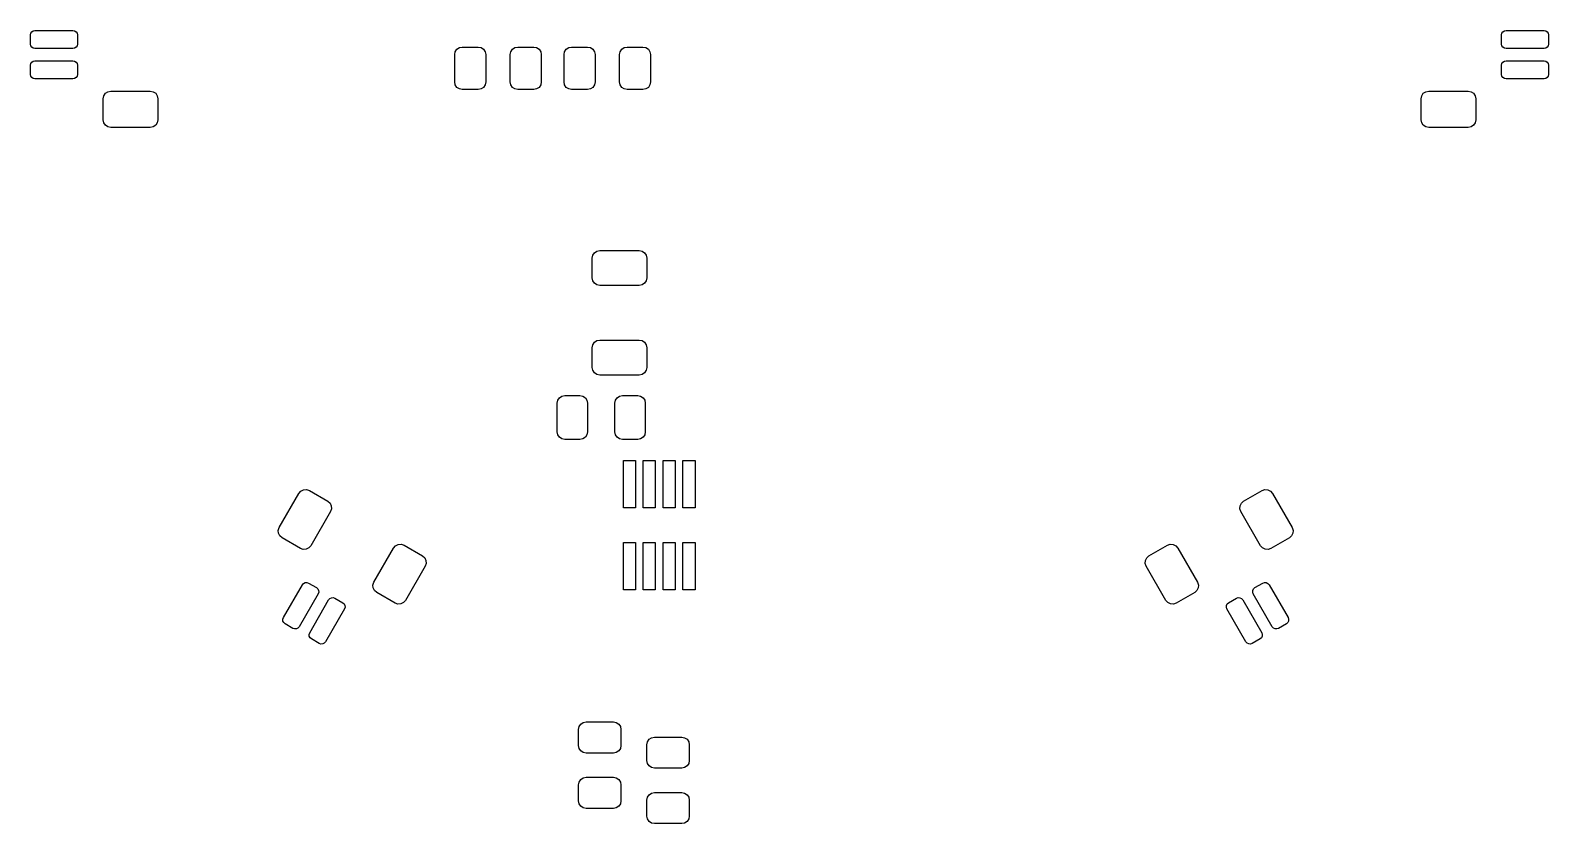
# Model space of a CAD drawing. Extents: x 4.53 to 6.5, y -4.03 to -1.97.
# Drawn here: x 4.528 to 6.496, y -4.029 to -3 of the extents above; entities that cross this region are included whole.
import ezdxf

# ---------------------------------------------------------------- set-up
doc = ezdxf.new("R2010")
doc.units = 0
doc.header["$MEASUREMENT"] = 0
doc.layers.add('BLACK', color=7, linetype='CONTINUOUS')

msp = doc.modelspace()

# ---------------------------------------------------------------- linework, layer by layer
at = {"layer": 'BLACK', "linetype": 'CONTINUOUS'}
for p, q in [((4.52756, -3.00591), (4.52801, -3.00365)), ((4.52756, -3.01772), (4.52756, -3.00591)), ((4.52801, -3.00365), (4.52929, -3.00173)), ((4.52929, -3.00173), (4.5312, -3.00045)), ((4.5312, -3.00045), (4.53346, -3)), ((4.53346, -3), (4.58268, -3)), ((4.58268, -3), (4.58494, -3.00045)), ((4.58494, -3.00045), (4.58685, -3.00173)), ((4.58685, -3.00173), (4.58813, -3.00365)), ((4.58813, -3.00365), (4.58858, -3.00591)), ((4.58858, -3.00591), (4.58858, -3.01772)), ((6.43504, -3.00591), (6.43549, -3.00365)), ((6.43504, -3.01772), (6.43504, -3.00591)), ((6.43549, -3.00365), (6.43677, -3.00173)), ((6.43677, -3.00173), (6.43868, -3.00045)), ((6.43868, -3.00045), (6.44094, -3)), ((6.44094, -3), (6.49016, -3)), ((6.49016, -3), (6.49242, -3.00045)), ((6.49242, -3.00045), (6.49433, -3.00173)), ((6.49433, -3.00173), (6.49561, -3.00365)), ((6.49561, -3.00365), (6.49606, -3.00591)), ((6.49606, -3.00591), (6.49606, -3.01772)), ((4.52801, -3.01998), (4.52756, -3.01772)), ((4.52929, -3.02189), (4.52801, -3.01998)), ((4.5312, -3.02317), (4.52929, -3.02189)), ((4.53346, -3.02362), (4.5312, -3.02317)), ((4.58268, -3.02362), (4.53346, -3.02362)), ((4.58494, -3.02317), (4.58268, -3.02362)), ((4.58685, -3.02189), (4.58494, -3.02317)), ((4.58813, -3.01998), (4.58685, -3.02189)), ((4.58858, -3.01772), (4.58813, -3.01998)), ((5.07776, -3.0315), (5.07851, -3.02773)), ((5.07851, -3.02773), (5.08064, -3.02454)), ((5.08064, -3.02454), (5.08383, -3.0224)), ((5.08383, -3.0224), (5.0876, -3.02165)), ((5.0876, -3.02165), (5.10827, -3.02165)), ((5.10827, -3.02165), (5.11203, -3.0224)), ((5.11203, -3.0224), (5.11523, -3.02454)), ((5.11523, -3.02454), (5.11736, -3.02773)), ((5.11736, -3.02773), (5.11811, -3.0315)), ((5.14961, -3.0315), (5.15036, -3.02773)), ((5.15036, -3.02773), (5.15249, -3.02454)), ((5.15249, -3.02454), (5.15568, -3.0224)), ((5.15568, -3.0224), (5.15945, -3.02165)), ((5.15945, -3.02165), (5.18012, -3.02165)), ((5.18012, -3.02165), (5.18388, -3.0224)), ((5.18388, -3.0224), (5.18708, -3.02454)), ((5.18708, -3.02454), (5.18921, -3.02773)), ((5.18921, -3.02773), (5.18996, -3.0315)), ((5.21949, -3.0315), (5.22024, -3.02773)), ((5.22024, -3.02773), (5.22237, -3.02454)), ((5.22237, -3.02454), (5.22556, -3.0224)), ((5.22556, -3.0224), (5.22933, -3.02165)), ((5.22933, -3.02165), (5.25, -3.02165)), ((5.25, -3.02165), (5.25377, -3.0224)), ((5.25377, -3.0224), (5.25696, -3.02454)), ((5.25696, -3.02454), (5.25909, -3.02773)), ((5.25909, -3.02773), (5.25984, -3.0315)), ((5.29134, -3.0315), (5.29209, -3.02773)), ((5.29209, -3.02773), (5.29422, -3.02454)), ((5.29422, -3.02454), (5.29741, -3.0224)), ((5.29741, -3.0224), (5.30118, -3.02165)), ((5.30118, -3.02165), (5.32185, -3.02165)), ((5.32185, -3.02165), (5.32562, -3.0224)), ((5.32562, -3.0224), (5.32881, -3.02454)), ((5.32881, -3.02454), (5.33094, -3.02773)), ((5.33094, -3.02773), (5.33169, -3.0315)), ((6.43549, -3.01998), (6.43504, -3.01772)), ((6.43677, -3.02189), (6.43549, -3.01998)), ((6.43868, -3.02317), (6.43677, -3.02189)), ((6.44094, -3.02362), (6.43868, -3.02317)), ((6.49016, -3.02362), (6.44094, -3.02362)), ((6.49242, -3.02317), (6.49016, -3.02362)), ((6.49433, -3.02189), (6.49242, -3.02317)), ((6.49561, -3.01998), (6.49433, -3.02189)), ((6.49606, -3.01772), (6.49561, -3.01998)), ((4.52756, -3.04528), (4.52801, -3.04302)), ((4.52756, -3.05709), (4.52756, -3.04528)), ((4.52801, -3.04302), (4.52929, -3.0411)), ((4.52929, -3.0411), (4.5312, -3.03982)), ((4.5312, -3.03982), (4.53346, -3.03937)), ((4.53346, -3.03937), (4.58268, -3.03937)), ((4.58268, -3.03937), (4.58494, -3.03982)), ((4.58494, -3.03982), (4.58685, -3.0411)), ((4.58685, -3.0411), (4.58813, -3.04302)), ((4.58813, -3.04302), (4.58858, -3.04528)), ((4.58858, -3.04528), (4.58858, -3.05709)), ((5.07776, -3.06693), (5.07776, -3.0315)), ((5.11811, -3.0315), (5.11811, -3.06693)), ((5.14961, -3.06693), (5.14961, -3.0315)), ((5.18996, -3.0315), (5.18996, -3.06693)), ((5.21949, -3.06693), (5.21949, -3.0315)), ((5.25984, -3.0315), (5.25984, -3.06693)), ((5.29134, -3.06693), (5.29134, -3.0315)), ((5.33169, -3.0315), (5.33169, -3.06693)), ((6.43504, -3.04528), (6.43549, -3.04302)), ((6.43504, -3.05709), (6.43504, -3.04528)), ((6.43549, -3.04302), (6.43677, -3.0411)), ((6.43677, -3.0411), (6.43868, -3.03982)), ((6.43868, -3.03982), (6.44094, -3.03937)), ((6.44094, -3.03937), (6.49016, -3.03937)), ((6.49016, -3.03937), (6.49242, -3.03982)), ((6.49242, -3.03982), (6.49433, -3.0411)), ((6.49433, -3.0411), (6.49561, -3.04302)), ((6.49561, -3.04302), (6.49606, -3.04528)), ((6.49606, -3.04528), (6.49606, -3.05709)), ((4.52801, -3.05935), (4.52756, -3.05709)), ((4.52929, -3.06126), (4.52801, -3.05935)), ((4.5312, -3.06254), (4.52929, -3.06126)), ((4.53346, -3.06299), (4.5312, -3.06254)), ((4.58268, -3.06299), (4.53346, -3.06299)), ((4.58494, -3.06254), (4.58268, -3.06299)), ((4.58685, -3.06126), (4.58494, -3.06254)), ((4.58813, -3.05935), (4.58685, -3.06126)), ((4.58858, -3.05709), (4.58813, -3.05935)), ((5.07851, -3.0707), (5.07776, -3.06693)), ((5.08064, -3.07389), (5.07851, -3.0707)), ((5.11736, -3.0707), (5.11523, -3.07389)), ((5.11811, -3.06693), (5.11736, -3.0707)), ((5.15036, -3.0707), (5.14961, -3.06693)), ((5.15249, -3.07389), (5.15036, -3.0707)), ((5.18921, -3.0707), (5.18708, -3.07389)), ((5.18996, -3.06693), (5.18921, -3.0707)), ((5.22024, -3.0707), (5.21949, -3.06693)), ((5.22237, -3.07389), (5.22024, -3.0707)), ((5.25909, -3.0707), (5.25696, -3.07389)), ((5.25984, -3.06693), (5.25909, -3.0707)), ((5.29209, -3.0707), (5.29134, -3.06693)), ((5.29422, -3.07389), (5.29209, -3.0707)), ((5.33094, -3.0707), (5.32881, -3.07389)), ((5.33169, -3.06693), (5.33094, -3.0707)), ((6.43549, -3.05935), (6.43504, -3.05709)), ((6.43677, -3.06126), (6.43549, -3.05935)), ((6.43868, -3.06254), (6.43677, -3.06126)), ((6.44094, -3.06299), (6.43868, -3.06254)), ((6.49016, -3.06299), (6.44094, -3.06299)), ((6.49242, -3.06254), (6.49016, -3.06299)), ((6.49433, -3.06126), (6.49242, -3.06254)), ((6.49561, -3.05935), (6.49433, -3.06126)), ((6.49606, -3.05709), (6.49561, -3.05935)), ((4.62205, -3.08858), (4.6228, -3.08482)), ((4.62205, -3.11614), (4.62205, -3.08858)), ((4.6228, -3.08482), (4.62493, -3.08162)), ((4.62493, -3.08162), (4.62812, -3.07949)), ((4.62812, -3.07949), (4.63189, -3.07874)), ((4.63189, -3.07874), (4.68307, -3.07874)), ((4.68307, -3.07874), (4.68684, -3.07949)), ((4.68684, -3.07949), (4.69003, -3.08162)), ((4.69003, -3.08162), (4.69216, -3.08482)), ((4.69216, -3.08482), (4.69291, -3.08858)), ((4.69291, -3.08858), (4.69291, -3.11614)), ((5.08383, -3.07602), (5.08064, -3.07389)), ((5.0876, -3.07677), (5.08383, -3.07602)), ((5.10827, -3.07677), (5.0876, -3.07677)), ((5.11203, -3.07602), (5.10827, -3.07677)), ((5.11523, -3.07389), (5.11203, -3.07602)), ((5.15568, -3.07602), (5.15249, -3.07389)), ((5.15945, -3.07677), (5.15568, -3.07602)), ((5.18012, -3.07677), (5.15945, -3.07677)), ((5.18388, -3.07602), (5.18012, -3.07677)), ((5.18708, -3.07389), (5.18388, -3.07602)), ((5.22556, -3.07602), (5.22237, -3.07389)), ((5.22933, -3.07677), (5.22556, -3.07602)), ((5.25, -3.07677), (5.22933, -3.07677)), ((5.25377, -3.07602), (5.25, -3.07677)), ((5.25696, -3.07389), (5.25377, -3.07602)), ((5.29741, -3.07602), (5.29422, -3.07389)), ((5.30118, -3.07677), (5.29741, -3.07602)), ((5.32185, -3.07677), (5.30118, -3.07677)), ((5.32562, -3.07602), (5.32185, -3.07677)), ((5.32881, -3.07389), (5.32562, -3.07602)), ((6.33071, -3.08858), (6.33146, -3.08482)), ((6.33071, -3.11614), (6.33071, -3.08858)), ((6.33146, -3.08482), (6.33359, -3.08162)), ((6.33359, -3.08162), (6.33678, -3.07949)), ((6.33678, -3.07949), (6.34055, -3.07874)), ((6.34055, -3.07874), (6.39173, -3.07874)), ((6.39173, -3.07874), (6.3955, -3.07949)), ((6.3955, -3.07949), (6.39869, -3.08162)), ((6.39869, -3.08162), (6.40083, -3.08482)), ((6.40083, -3.08482), (6.40157, -3.08858)), ((6.40157, -3.08858), (6.40157, -3.11614)), ((4.6228, -3.11991), (4.62205, -3.11614)), ((4.62493, -3.1231), (4.6228, -3.11991)), ((4.62812, -3.12524), (4.62493, -3.1231)), ((4.63189, -3.12598), (4.62812, -3.12524)), ((4.68307, -3.12598), (4.63189, -3.12598)), ((4.68684, -3.12524), (4.68307, -3.12598)), ((4.69003, -3.1231), (4.68684, -3.12524)), ((4.69216, -3.11991), (4.69003, -3.1231)), ((4.69291, -3.11614), (4.69216, -3.11991)), ((6.33146, -3.11991), (6.33071, -3.11614)), ((6.33359, -3.1231), (6.33146, -3.11991)), ((6.33678, -3.12524), (6.33359, -3.1231)), ((6.34055, -3.12598), (6.33678, -3.12524)), ((6.39173, -3.12598), (6.34055, -3.12598)), ((6.3955, -3.12524), (6.39173, -3.12598)), ((6.39869, -3.1231), (6.3955, -3.12524)), ((6.40083, -3.11991), (6.39869, -3.1231)), ((6.40157, -3.11614), (6.40083, -3.11991)), ((5.25879, -3.28832), (5.26198, -3.28618)), ((5.26198, -3.28618), (5.26575, -3.28543)), ((5.26575, -3.28543), (5.31693, -3.28543)), ((5.31693, -3.28543), (5.3207, -3.28618)), ((5.3207, -3.28618), (5.32389, -3.28832)), ((5.25591, -3.29528), (5.25665, -3.29151)), ((5.25591, -3.32087), (5.25591, -3.29528)), ((5.25665, -3.29151), (5.25879, -3.28832)), ((5.32389, -3.28832), (5.32602, -3.29151)), ((5.32602, -3.29151), (5.32677, -3.29528)), ((5.32677, -3.29528), (5.32677, -3.32087)), ((5.25665, -3.32463), (5.25591, -3.32087)), ((5.25879, -3.32783), (5.25665, -3.32463)), ((5.32602, -3.32463), (5.32389, -3.32783)), ((5.32677, -3.32087), (5.32602, -3.32463)), ((5.26198, -3.32996), (5.25879, -3.32783)), ((5.26575, -3.33071), (5.26198, -3.32996)), ((5.31693, -3.33071), (5.26575, -3.33071)), ((5.3207, -3.32996), (5.31693, -3.33071)), ((5.32389, -3.32783), (5.3207, -3.32996)), ((5.25665, -3.40765), (5.25879, -3.40446)), ((5.25879, -3.40446), (5.26198, -3.40232)), ((5.26198, -3.40232), (5.26575, -3.40157)), ((5.26575, -3.40157), (5.31693, -3.40157)), ((5.31693, -3.40157), (5.3207, -3.40232)), ((5.3207, -3.40232), (5.32389, -3.40446)), ((5.32389, -3.40446), (5.32602, -3.40765)), ((5.25591, -3.41142), (5.25665, -3.40765)), ((5.25591, -3.43701), (5.25591, -3.41142)), ((5.32602, -3.40765), (5.32677, -3.41142)), ((5.32677, -3.41142), (5.32677, -3.43701)), ((5.25665, -3.44077), (5.25591, -3.43701)), ((5.25879, -3.44397), (5.25665, -3.44077)), ((5.26198, -3.4461), (5.25879, -3.44397)), ((5.32389, -3.44397), (5.3207, -3.4461)), ((5.32602, -3.44077), (5.32389, -3.44397)), ((5.32677, -3.43701), (5.32602, -3.44077)), ((5.26575, -3.44685), (5.26198, -3.4461)), ((5.31693, -3.44685), (5.26575, -3.44685)), ((5.3207, -3.4461), (5.31693, -3.44685)), ((5.21063, -3.48327), (5.21138, -3.4795)), ((5.21063, -3.52067), (5.21063, -3.48327)), ((5.21138, -3.4795), (5.21351, -3.47631)), ((5.21351, -3.47631), (5.21671, -3.47417)), ((5.21671, -3.47417), (5.22047, -3.47343)), ((5.22047, -3.47343), (5.24016, -3.47343)), ((5.24016, -3.47343), (5.24392, -3.47417)), ((5.24392, -3.47417), (5.24712, -3.47631)), ((5.24712, -3.47631), (5.24925, -3.4795)), ((5.24925, -3.4795), (5.25, -3.48327)), ((5.25, -3.48327), (5.25, -3.52067)), ((5.28543, -3.48327), (5.28618, -3.4795)), ((5.28543, -3.52067), (5.28543, -3.48327)), ((5.28618, -3.4795), (5.28832, -3.47631)), ((5.28832, -3.47631), (5.29151, -3.47417)), ((5.29151, -3.47417), (5.29528, -3.47343)), ((5.29528, -3.47343), (5.31496, -3.47343)), ((5.31496, -3.47343), (5.31873, -3.47417)), ((5.31873, -3.47417), (5.32192, -3.47631)), ((5.32192, -3.47631), (5.32405, -3.4795)), ((5.32405, -3.4795), (5.3248, -3.48327)), ((5.3248, -3.48327), (5.3248, -3.52067)), ((5.21138, -3.52444), (5.21063, -3.52067)), ((5.25, -3.52067), (5.24925, -3.52444)), ((5.28618, -3.52444), (5.28543, -3.52067)), ((5.3248, -3.52067), (5.32405, -3.52444)), ((5.21351, -3.52763), (5.21138, -3.52444)), ((5.21671, -3.52976), (5.21351, -3.52763)), ((5.22047, -3.53051), (5.21671, -3.52976)), ((5.24016, -3.53051), (5.22047, -3.53051)), ((5.24392, -3.52976), (5.24016, -3.53051)), ((5.24712, -3.52763), (5.24392, -3.52976)), ((5.24925, -3.52444), (5.24712, -3.52763)), ((5.28832, -3.52763), (5.28618, -3.52444)), ((5.29151, -3.52976), (5.28832, -3.52763)), ((5.29528, -3.53051), (5.29151, -3.52976)), ((5.31496, -3.53051), (5.29528, -3.53051)), ((5.31873, -3.52976), (5.31496, -3.53051)), ((5.32192, -3.52763), (5.31873, -3.52976)), ((5.32405, -3.52444), (5.32192, -3.52763)), ((5.29646, -3.61929), (5.29646, -3.55787)), ((5.29646, -3.55787), (5.3122, -3.55787)), ((5.3122, -3.55787), (5.3122, -3.61929)), ((5.32205, -3.61929), (5.32205, -3.55787)), ((5.32205, -3.55787), (5.3378, -3.55787)), ((5.3378, -3.55787), (5.3378, -3.61929)), ((5.34803, -3.61929), (5.34803, -3.55787)), ((5.34803, -3.55787), (5.36378, -3.55787)), ((5.36378, -3.55787), (5.36378, -3.61929)), ((5.37362, -3.61929), (5.37362, -3.55787)), ((5.37362, -3.55787), (5.38937, -3.55787)), ((5.38937, -3.55787), (5.38937, -3.61929)), ((4.85026, -3.64463), (4.87585, -3.60031)), ((4.87585, -3.60031), (4.87838, -3.59742)), ((4.87838, -3.59742), (4.88182, -3.59572)), ((4.88182, -3.59572), (4.88566, -3.59547)), ((4.88566, -3.59547), (4.88929, -3.59671)), ((4.88929, -3.59671), (4.91316, -3.61049)), ((6.10062, -3.61049), (6.12449, -3.59671)), ((6.12449, -3.59671), (6.12812, -3.59547)), ((6.12812, -3.59547), (6.13196, -3.59572)), ((6.13196, -3.59572), (6.1354, -3.59742)), ((6.1354, -3.59742), (6.13793, -3.60031)), ((6.13793, -3.60031), (6.16352, -3.64463)), ((4.91316, -3.61049), (4.91605, -3.61302)), ((4.91605, -3.61302), (4.91775, -3.61646)), ((4.918, -3.62029), (4.91676, -3.62393)), ((4.91775, -3.61646), (4.918, -3.62029)), ((5.3122, -3.61929), (5.29646, -3.61929)), ((5.3378, -3.61929), (5.32205, -3.61929)), ((5.36378, -3.61929), (5.34803, -3.61929)), ((5.38937, -3.61929), (5.37362, -3.61929)), ((6.09578, -3.62029), (6.09603, -3.61646)), ((6.09702, -3.62393), (6.09578, -3.62029)), ((6.09603, -3.61646), (6.09773, -3.61302)), ((6.09773, -3.61302), (6.10062, -3.61049)), ((4.91676, -3.62393), (4.89117, -3.66826)), ((6.12261, -3.66826), (6.09702, -3.62393)), ((4.84902, -3.64827), (4.85026, -3.64463)), ((4.84927, -3.6521), (4.84902, -3.64827)), ((4.85097, -3.65555), (4.84927, -3.6521)), ((4.85386, -3.65808), (4.85097, -3.65555)), ((4.87773, -3.67186), (4.85386, -3.65808)), ((6.15992, -3.65808), (6.13605, -3.67186)), ((6.16281, -3.65555), (6.15992, -3.65808)), ((6.16451, -3.6521), (6.16281, -3.65555)), ((6.16352, -3.64463), (6.16476, -3.64827)), ((6.16476, -3.64827), (6.16451, -3.6521)), ((4.88136, -3.67309), (4.87773, -3.67186)), ((4.8852, -3.67284), (4.88136, -3.67309)), ((4.88864, -3.67114), (4.8852, -3.67284)), ((4.89117, -3.66826), (4.88864, -3.67114)), ((4.973, -3.7155), (4.99859, -3.67118)), ((4.99859, -3.67118), (5.00112, -3.66829)), ((5.00112, -3.66829), (5.00457, -3.66659)), ((5.00457, -3.66659), (5.0084, -3.66634)), ((5.0084, -3.66634), (5.01204, -3.66757)), ((5.01204, -3.66757), (5.0359, -3.68135)), ((5.29646, -3.72559), (5.29646, -3.66417)), ((5.29646, -3.66417), (5.3122, -3.66417)), ((5.3122, -3.66417), (5.3122, -3.72559)), ((5.32205, -3.72559), (5.32205, -3.66417)), ((5.32205, -3.66417), (5.3378, -3.66417)), ((5.3378, -3.66417), (5.3378, -3.72559)), ((5.34803, -3.72559), (5.34803, -3.66417)), ((5.34803, -3.66417), (5.36378, -3.66417)), ((5.36378, -3.66417), (5.36378, -3.72559)), ((5.37362, -3.72559), (5.37362, -3.66417)), ((5.37362, -3.66417), (5.38937, -3.66417)), ((5.38937, -3.66417), (5.38937, -3.72559)), ((5.97788, -3.68135), (6.00174, -3.66757)), ((6.00174, -3.66757), (6.00538, -3.66634)), ((6.00538, -3.66634), (6.00921, -3.66659)), ((6.00921, -3.66659), (6.01266, -3.66829)), ((6.01266, -3.66829), (6.01519, -3.67118)), ((6.01519, -3.67118), (6.04078, -3.7155)), ((6.12514, -3.67114), (6.12261, -3.66826)), ((6.12858, -3.67284), (6.12514, -3.67114)), ((6.13242, -3.67309), (6.12858, -3.67284)), ((6.13605, -3.67186), (6.13242, -3.67309)), ((5.03951, -3.6948), (5.01392, -3.73912)), ((5.0359, -3.68135), (5.03879, -3.68388)), ((5.03879, -3.68388), (5.04049, -3.68733)), ((5.04074, -3.69116), (5.03951, -3.6948)), ((5.04049, -3.68733), (5.04074, -3.69116)), ((5.97304, -3.69116), (5.97329, -3.68733)), ((5.97427, -3.6948), (5.97304, -3.69116)), ((5.97329, -3.68733), (5.97499, -3.68388)), ((5.99986, -3.73912), (5.97427, -3.6948)), ((5.97499, -3.68388), (5.97788, -3.68135)), ((4.8556, -3.76137), (4.8802, -3.71875)), ((4.8802, -3.71875), (4.88172, -3.71702)), ((4.88172, -3.71702), (4.88379, -3.716)), ((4.88379, -3.716), (4.88609, -3.71585)), ((4.88609, -3.71585), (4.88827, -3.71659)), ((4.88827, -3.71659), (4.8985, -3.72249)), ((4.97177, -3.71914), (4.973, -3.7155)), ((4.97202, -3.72297), (4.97177, -3.71914)), ((6.04078, -3.7155), (6.04201, -3.71914)), ((6.04201, -3.71914), (6.04176, -3.72297)), ((6.11528, -3.72249), (6.12551, -3.71659)), ((6.12551, -3.71659), (6.12769, -3.71585)), ((6.12769, -3.71585), (6.12999, -3.716)), ((6.12999, -3.716), (6.13206, -3.71702)), ((6.13206, -3.71702), (6.13358, -3.71875)), ((6.13358, -3.71875), (6.15818, -3.76137)), ((4.90066, -3.73056), (4.87605, -3.77318)), ((4.88969, -3.78105), (4.9143, -3.73843)), ((4.8985, -3.72249), (4.90023, -3.72401)), ((4.90023, -3.72401), (4.90125, -3.72608)), ((4.9014, -3.72838), (4.90066, -3.73056)), ((4.90125, -3.72608), (4.9014, -3.72838)), ((4.9143, -3.73843), (4.91582, -3.7367)), ((4.91582, -3.7367), (4.91789, -3.73568)), ((4.91789, -3.73568), (4.92018, -3.73553)), ((4.92018, -3.73553), (4.92237, -3.73627)), ((4.92237, -3.73627), (4.9326, -3.74218)), ((4.97372, -3.72641), (4.97202, -3.72297)), ((4.9766, -3.72894), (4.97372, -3.72641)), ((5.00047, -3.74272), (4.9766, -3.72894)), ((5.01392, -3.73912), (5.01138, -3.74201)), ((5.3122, -3.72559), (5.29646, -3.72559)), ((5.3378, -3.72559), (5.32205, -3.72559)), ((5.36378, -3.72559), (5.34803, -3.72559)), ((5.38937, -3.72559), (5.37362, -3.72559)), ((6.0024, -3.74201), (5.99986, -3.73912)), ((6.03718, -3.72894), (6.01331, -3.74272)), ((6.04006, -3.72641), (6.03718, -3.72894)), ((6.04176, -3.72297), (6.04006, -3.72641)), ((6.08118, -3.74218), (6.09141, -3.73627)), ((6.09141, -3.73627), (6.09359, -3.73553)), ((6.09359, -3.73553), (6.09589, -3.73568)), ((6.09589, -3.73568), (6.09796, -3.7367)), ((6.09796, -3.7367), (6.09948, -3.73843)), ((6.09948, -3.73843), (6.12409, -3.78105)), ((6.11238, -3.72838), (6.11253, -3.72608)), ((6.11312, -3.73056), (6.11238, -3.72838)), ((6.11253, -3.72608), (6.11355, -3.72401)), ((6.13772, -3.77318), (6.11312, -3.73056)), ((6.11355, -3.72401), (6.11528, -3.72249)), ((4.93476, -3.75024), (4.91015, -3.79286)), ((4.9326, -3.74218), (4.93433, -3.7437)), ((4.93433, -3.7437), (4.93535, -3.74576)), ((4.9355, -3.74806), (4.93476, -3.75024)), ((4.93535, -3.74576), (4.9355, -3.74806)), ((5.00411, -3.74396), (5.00047, -3.74272)), ((5.00794, -3.74371), (5.00411, -3.74396)), ((5.01138, -3.74201), (5.00794, -3.74371)), ((6.00584, -3.74371), (6.0024, -3.74201)), ((6.00967, -3.74396), (6.00584, -3.74371)), ((6.01331, -3.74272), (6.00967, -3.74396)), ((6.07828, -3.74806), (6.07843, -3.74576)), ((6.07902, -3.75024), (6.07828, -3.74806)), ((6.07843, -3.74576), (6.07945, -3.7437)), ((6.10363, -3.79286), (6.07902, -3.75024)), ((6.07945, -3.7437), (6.08118, -3.74218)), ((4.85486, -3.76355), (4.8556, -3.76137)), ((4.85501, -3.76585), (4.85486, -3.76355)), ((4.85603, -3.76792), (4.85501, -3.76585)), ((4.85776, -3.76944), (4.85603, -3.76792)), ((4.86799, -3.77534), (4.85776, -3.76944)), ((4.87017, -3.77608), (4.86799, -3.77534)), ((4.87247, -3.77593), (4.87017, -3.77608)), ((4.87454, -3.77491), (4.87247, -3.77593)), ((4.87605, -3.77318), (4.87454, -3.77491)), ((6.13924, -3.77491), (6.13772, -3.77318)), ((6.14131, -3.77593), (6.13924, -3.77491)), ((6.14361, -3.77608), (6.14131, -3.77593)), ((6.14579, -3.77534), (6.14361, -3.77608)), ((6.15602, -3.76944), (6.14579, -3.77534)), ((6.15775, -3.76792), (6.15602, -3.76944)), ((6.15877, -3.76585), (6.15775, -3.76792)), ((6.15818, -3.76137), (6.15892, -3.76355)), ((6.15892, -3.76355), (6.15877, -3.76585)), ((4.88895, -3.78324), (4.88969, -3.78105)), ((4.8891, -3.78553), (4.88895, -3.78324)), ((4.89012, -3.7876), (4.8891, -3.78553)), ((4.89185, -3.78912), (4.89012, -3.7876)), ((4.90208, -3.79503), (4.89185, -3.78912)), ((4.90427, -3.79577), (4.90208, -3.79503)), ((4.90656, -3.79562), (4.90427, -3.79577)), ((4.90863, -3.7946), (4.90656, -3.79562)), ((4.91015, -3.79286), (4.90863, -3.7946)), ((6.10515, -3.7946), (6.10363, -3.79286)), ((6.10721, -3.79562), (6.10515, -3.7946)), ((6.10951, -3.79577), (6.10721, -3.79562)), ((6.1117, -3.79503), (6.10951, -3.79577)), ((6.12192, -3.78912), (6.1117, -3.79503)), ((6.12366, -3.7876), (6.12192, -3.78912)), ((6.12468, -3.78553), (6.12366, -3.7876)), ((6.12409, -3.78105), (6.12483, -3.78324)), ((6.12483, -3.78324), (6.12468, -3.78553)), ((5.24107, -3.89954), (5.24426, -3.8974)), ((5.24426, -3.8974), (5.24803, -3.89665)), ((5.24803, -3.89665), (5.28346, -3.89665)), ((5.28346, -3.89665), (5.28723, -3.8974)), ((5.28723, -3.8974), (5.29042, -3.89954)), ((5.23819, -3.9065), (5.23894, -3.90273)), ((5.23819, -3.92717), (5.23819, -3.9065)), ((5.23894, -3.90273), (5.24107, -3.89954)), ((5.29042, -3.89954), (5.29256, -3.90273)), ((5.29256, -3.90273), (5.29331, -3.9065)), ((5.29331, -3.9065), (5.29331, -3.92717)), ((5.32965, -3.91922), (5.33285, -3.91709)), ((5.33285, -3.91709), (5.33661, -3.91634)), ((5.33661, -3.91634), (5.37205, -3.91634)), ((5.37205, -3.91634), (5.37581, -3.91709)), ((5.37581, -3.91709), (5.37901, -3.91922)), ((5.23894, -3.93093), (5.23819, -3.92717)), ((5.24107, -3.93413), (5.23894, -3.93093)), ((5.24426, -3.93626), (5.24107, -3.93413)), ((5.24803, -3.93701), (5.24426, -3.93626)), ((5.28723, -3.93626), (5.28346, -3.93701)), ((5.29042, -3.93413), (5.28723, -3.93626)), ((5.29256, -3.93093), (5.29042, -3.93413)), ((5.29331, -3.92717), (5.29256, -3.93093)), ((5.32677, -3.92618), (5.32752, -3.92241)), ((5.32677, -3.94685), (5.32677, -3.92618)), ((5.32752, -3.92241), (5.32965, -3.91922)), ((5.37901, -3.91922), (5.38114, -3.92241)), ((5.38114, -3.92241), (5.38189, -3.92618)), ((5.38189, -3.92618), (5.38189, -3.94685)), ((5.28346, -3.93701), (5.24803, -3.93701)), ((5.32752, -3.95062), (5.32677, -3.94685)), ((5.32965, -3.95381), (5.32752, -3.95062)), ((5.33285, -3.95594), (5.32965, -3.95381)), ((5.33661, -3.95669), (5.33285, -3.95594)), ((5.37581, -3.95594), (5.37205, -3.95669)), ((5.37901, -3.95381), (5.37581, -3.95594)), ((5.38114, -3.95062), (5.37901, -3.95381)), ((5.38189, -3.94685), (5.38114, -3.95062)), ((5.23819, -3.97835), (5.23894, -3.97458)), ((5.23894, -3.97458), (5.24107, -3.97139)), ((5.24107, -3.97139), (5.24426, -3.96925)), ((5.24426, -3.96925), (5.24803, -3.9685)), ((5.24803, -3.9685), (5.28346, -3.9685)), ((5.28346, -3.9685), (5.28723, -3.96925)), ((5.28723, -3.96925), (5.29042, -3.97139)), ((5.29042, -3.97139), (5.29256, -3.97458)), ((5.29256, -3.97458), (5.29331, -3.97835)), ((5.37205, -3.95669), (5.33661, -3.95669)), ((5.23819, -3.99902), (5.23819, -3.97835)), ((5.29331, -3.97835), (5.29331, -3.99902)), ((5.32677, -3.99803), (5.32752, -3.99426)), ((5.32752, -3.99426), (5.32965, -3.99107)), ((5.32965, -3.99107), (5.33285, -3.98894)), ((5.33285, -3.98894), (5.33661, -3.98819)), ((5.33661, -3.98819), (5.37205, -3.98819)), ((5.37205, -3.98819), (5.37581, -3.98894)), ((5.37581, -3.98894), (5.37901, -3.99107)), ((5.37901, -3.99107), (5.38114, -3.99426)), ((5.38114, -3.99426), (5.38189, -3.99803)), ((5.23894, -4.00278), (5.23819, -3.99902)), ((5.24107, -4.00598), (5.23894, -4.00278)), ((5.24426, -4.00811), (5.24107, -4.00598)), ((5.24803, -4.00886), (5.24426, -4.00811)), ((5.28346, -4.00886), (5.24803, -4.00886)), ((5.28723, -4.00811), (5.28346, -4.00886)), ((5.29042, -4.00598), (5.28723, -4.00811)), ((5.29256, -4.00278), (5.29042, -4.00598)), ((5.29331, -3.99902), (5.29256, -4.00278)), ((5.32677, -4.0187), (5.32677, -3.99803)), ((5.38189, -3.99803), (5.38189, -4.0187)), ((5.32752, -4.02247), (5.32677, -4.0187)), ((5.32965, -4.02566), (5.32752, -4.02247)), ((5.33285, -4.02779), (5.32965, -4.02566)), ((5.33661, -4.02854), (5.33285, -4.02779)), ((5.37205, -4.02854), (5.33661, -4.02854)), ((5.37581, -4.02779), (5.37205, -4.02854)), ((5.37901, -4.02566), (5.37581, -4.02779)), ((5.38114, -4.02247), (5.37901, -4.02566)), ((5.38189, -4.0187), (5.38114, -4.02247))]:
    msp.add_line(p, q, dxfattribs=at)

doc.saveas('drawing.dxf')
